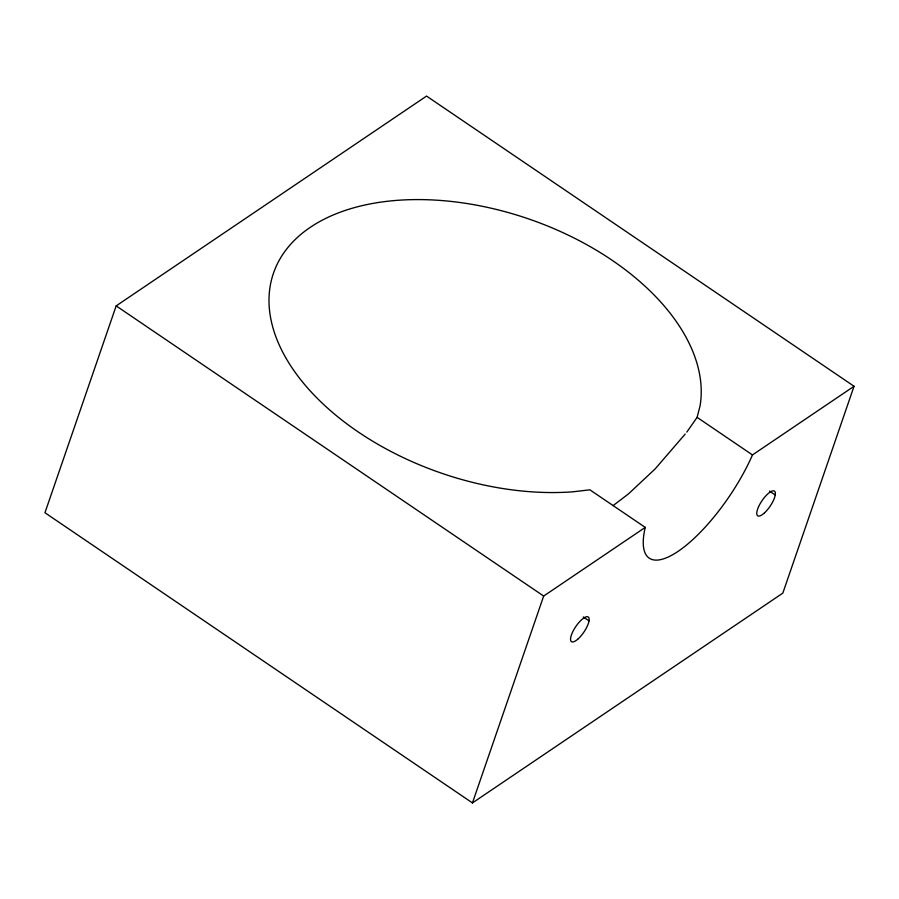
<?xml version="1.0" encoding="UTF-8"?>
<svg xmlns="http://www.w3.org/2000/svg" width="899" height="899" viewBox="0 0 899 899"><rect width="100%" height="100%" fill="white"/><g stroke="black" fill="none" stroke-linecap="round" stroke-linejoin="round"><path stroke-width="1.35" d="M686.814 432.104L697.107 417.35L700.051 405.966A223.84 134.4 19 0 0 469.963 204.017A223.84 134.4 19 0 0 275.431 335.518A223.84 134.4 19 0 0 573.079 491.787L589.89 489.82L645.246 527.398A95.912 31.566 -55.8 0 0 678.138 551.334A95.912 31.566 -55.8 0 0 752.474 454.928L854.05 386.267L426.553 96.081L116.173 305.885L44.95 512.733L472.447 802.919L782.827 593.115L854.05 386.267M472.447 802.919L543.67 596.059L645.246 527.398M685.173 434.082L655.135 468.93L628.446 493.911L613.096 505.598M697.107 417.35L752.474 454.928M769.499 491.09L775.253 495.001M583.271 616.972L589.025 620.872M116.173 305.885L543.67 596.059M764.51 512.857A14.923 4.911 -55.8 0 0 774.803 491.416A14.923 4.911 -55.8 0 0 758.902 506.047A14.923 4.911 -55.8 0 0 764.51 512.857M578.282 638.74A14.923 4.911 -55.8 0 0 588.587 617.298A14.923 4.911 -55.8 0 0 572.674 631.93A14.923 4.911 -55.8 0 0 578.282 638.74"/></g></svg>
